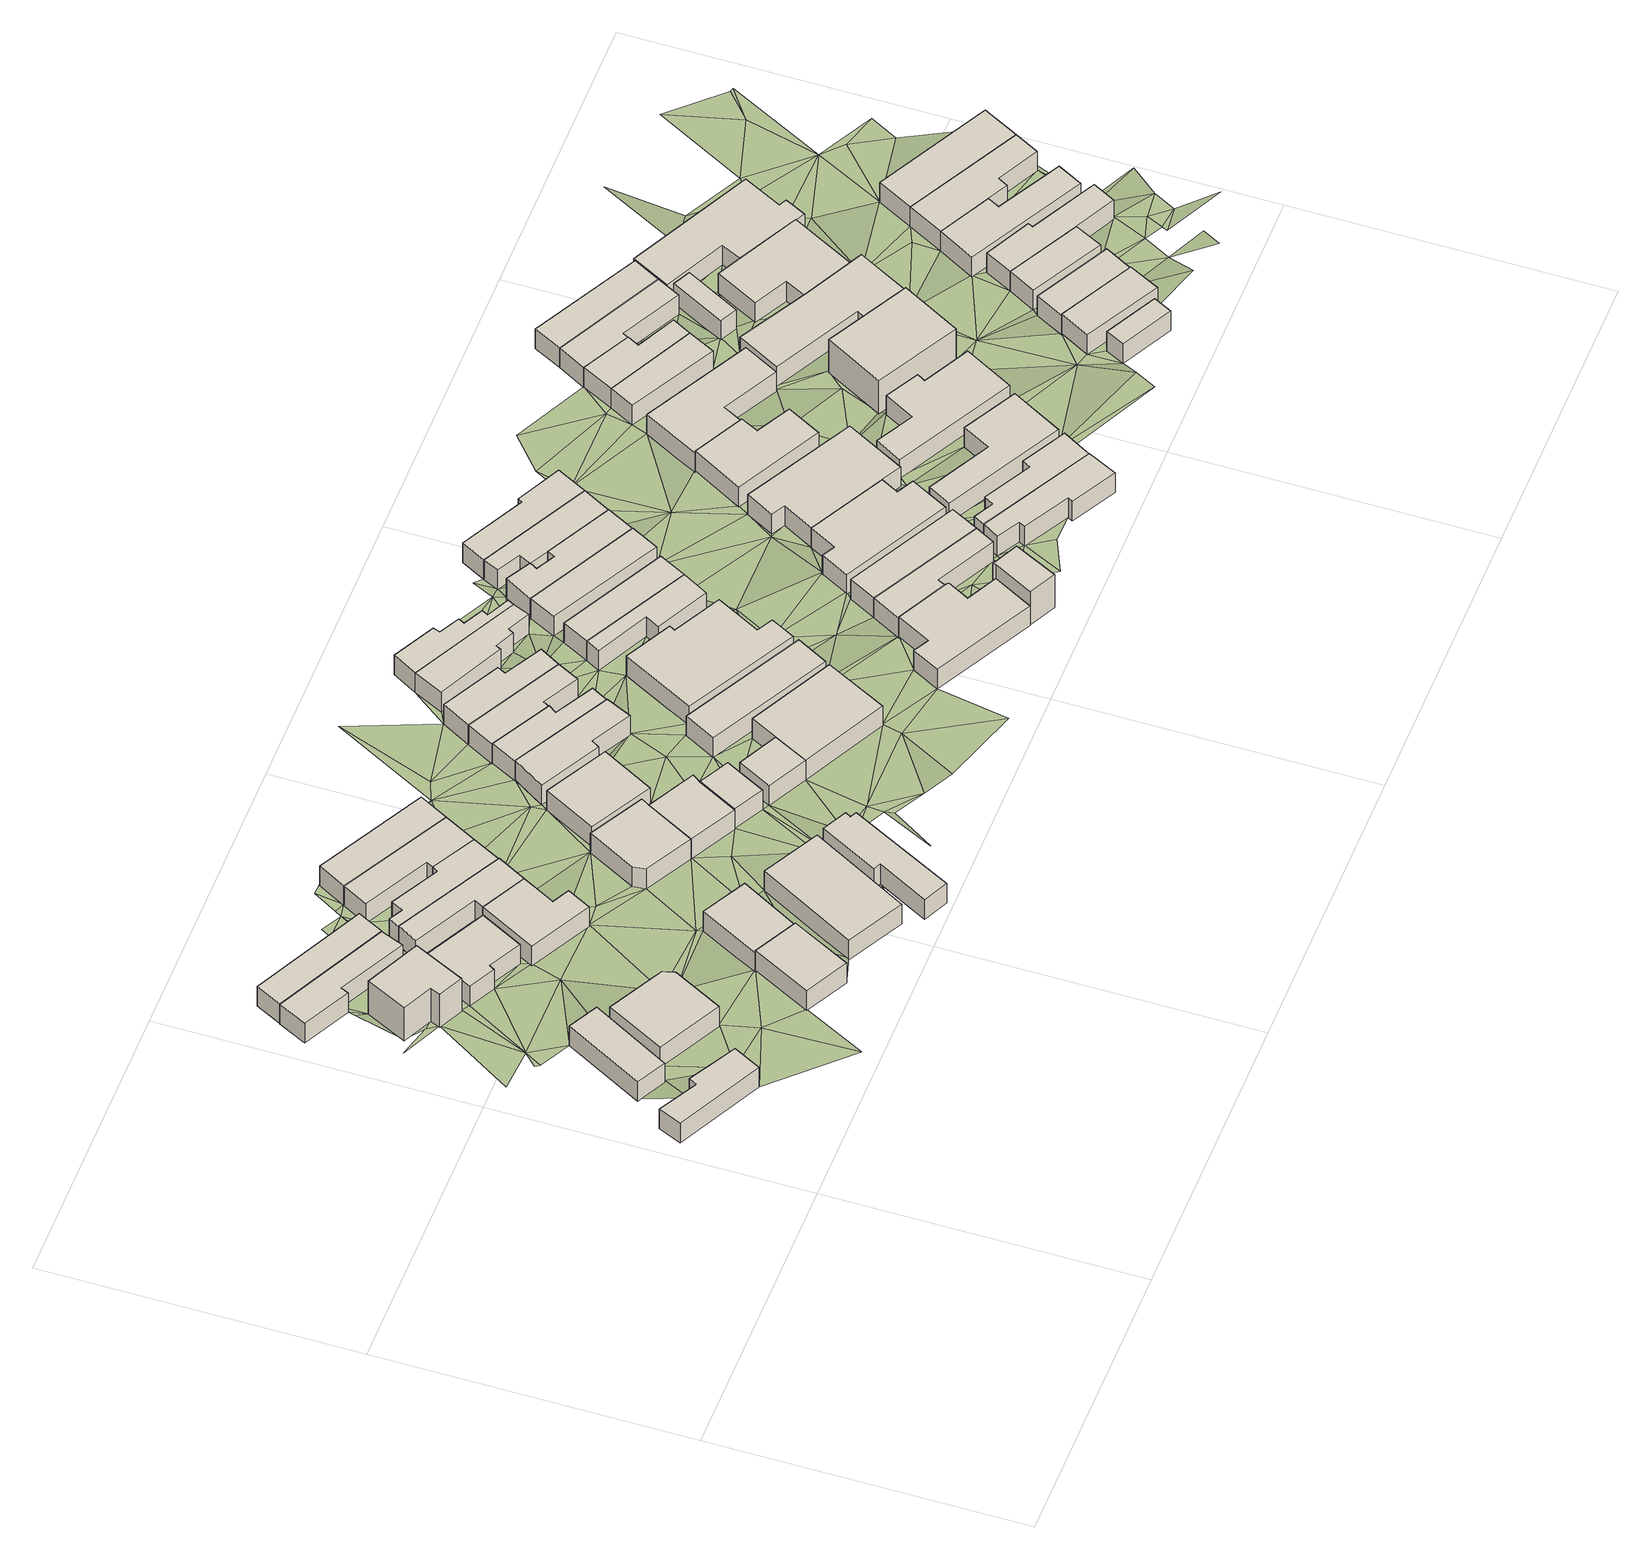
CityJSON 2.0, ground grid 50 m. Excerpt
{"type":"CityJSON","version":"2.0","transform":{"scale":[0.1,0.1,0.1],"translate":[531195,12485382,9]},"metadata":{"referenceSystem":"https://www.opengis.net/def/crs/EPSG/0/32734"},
"CityObjects":{
"building1":{"type":"Building","attributes":{"address":"24 Cecil Road Salt River Cape Town","building":"house","building:levels":1,"building_height":4.1,"plus_code":"4FRW3F97+R3H","ground_height":11.68,"roof_height":15.78},"geometry":[{"type":"Solid","lod":"1","boundaries":[[[[0,1,2,3]],[[1,4,5,2]],[[4,6,7,5]],[[6,8,9,7]],[[8,10,11,9]],[[10,0,3,11]],[[3,2,5,7,9,11]],[[10,8,6,4,1,0]]]]}]},
"building2":{"type":"Building","attributes":{"address":"32 Tennyson Street Salt River Cape Town","building":"house","building:levels":1,"building_height":4.1,"plus_code":"4FRW3F97+V4F","ground_height":10.79,"roof_height":14.89},"geometry":[{"type":"Solid","lod":"1","boundaries":[[[[12,13,14,15]],[[13,16,17,14]],[[16,18,19,17]],[[18,12,15,19]],[[15,14,17,19]],[[18,16,13,12]]]]}]},
"building3":{"type":"Building","attributes":{"address":"34 Tennyson Street Salt River Cape Town","building":"house","building:levels":1,"building_height":4.1,"plus_code":"4FRW3F97+V45","ground_height":11.02,"roof_height":15.12},"geometry":[{"type":"Solid","lod":"1","boundaries":[[[[20,21,22,23]],[[21,24,25,22]],[[24,26,27,25]],[[26,28,29,27]],[[28,20,23,29]],[[23,22,25,27,29]],[[28,26,24,21,20]]]]}]},
"building4":{"type":"Building","attributes":{"address":"15 Tennyson Street Salt River Cape Town","building":"house","building:levels":2,"building_height":6.9,"plus_code":"4FRW3F97+X4M","ground_height":10.12,"roof_height":17.02},"geometry":[{"type":"Solid","lod":"1","boundaries":[[[[30,31,32,33]],[[31,34,35,32]],[[34,36,37,35]],[[36,38,39,37]],[[38,40,41,39]],[[40,30,33,41]],[[33,32,35,37,39,41]],[[40,38,36,34,31,30]]]]}]},
"building5":{"type":"Building","attributes":{"address":"15 Coleridge Road Salt River Cape Town","building":"house","building:levels":1,"building_height":4.1,"plus_code":"4FRW3FC7+24C","ground_height":9.99,"roof_height":14.09},"geometry":[{"type":"Solid","lod":"1","boundaries":[[[[42,43,44,45]],[[43,46,47,44]],[[46,48,49,47]],[[48,50,51,49]],[[50,52,53,51]],[[52,42,45,53]],[[45,44,47,49,51,53]],[[52,50,48,46,43,42]]]]}]},
"building6":{"type":"Building","attributes":{"address":"13 Coleridge Road Salt River Cape Town","building":"house","building:levels":1,"building_height":4.1,"plus_code":"4FRW3FC7+24P","ground_height":10.12,"roof_height":14.22},"geometry":[{"type":"Solid","lod":"1","boundaries":[[[[54,55,56,57]],[[55,58,59,56]],[[58,60,61,59]],[[60,54,57,61]],[[57,56,59,61]],[[60,58,55,54]]]]}]},
"building7":{"type":"Building","attributes":{"address":"17 Tennyson Street Salt River Cape Town","building":"house","building:levels":1,"building_height":4.1,"plus_code":"4FRW3F97+X57","ground_height":10.35,"roof_height":14.45},"geometry":[{"type":"Solid","lod":"1","boundaries":[[[[62,63,64,65]],[[63,66,67,64]],[[66,68,69,67]],[[68,70,71,69]],[[70,72,73,71]],[[72,62,65,73]],[[65,64,67,69,71,73]],[[72,70,68,66,63,62]]]]}]},
"building8":{"type":"Building","attributes":{"address":"35 Cecil Road Salt River Cape Town","building":"house","building:levels":1,"building_height":4.1,"plus_code":"4FRW3F97+R63","ground_height":11.17,"roof_height":15.27},"geometry":[{"type":"Solid","lod":"1","boundaries":[[[[74,75,76,77]],[[75,78,79,76]],[[78,80,81,79]],[[80,74,77,81]],[[77,76,79,81]],[[80,78,75,74]]]]}]},
"building9":{"type":"Building","attributes":{"address":"22 Cecil Road Salt River Cape Town","building":"house","building:levels":1,"building_height":4.1,"plus_code":"4FRW3F97+W6R","ground_height":10.15,"roof_height":14.25},"geometry":[{"type":"Solid","lod":"1","boundaries":[[[[82,83,84,85]],[[83,86,87,84]],[[86,88,89,87]],[[88,90,91,89]],[[90,92,93,91]],[[92,82,85,93]],[[85,84,87,89,91,93]],[[92,90,88,86,83,82]]]]}]},
"building10":{"type":"Building","attributes":{"address":"33 Cecil Road Salt River Cape Town","building":"house","building:levels":1,"building_height":4.1,"plus_code":"4FRW3F97+R6Q","ground_height":10.67,"roof_height":14.77},"geometry":[{"type":"Solid","lod":"1","boundaries":[[[[94,95,96,97]],[[95,98,99,96]],[[98,100,101,99]],[[100,94,97,101]],[[97,96,99,101]],[[100,98,95,94]]]]}]},
"building11":{"type":"Building","attributes":{"address":"20 Cecil Road Salt River Cape Town","building":"house","building:levels":1,"building_height":4.1,"plus_code":"4FRW3F97+X5Q","ground_height":10.15,"roof_height":14.25},"geometry":[{"type":"Solid","lod":"1","boundaries":[[[[102,103,104,105]],[[103,106,107,104]],[[106,108,109,107]],[[108,83,84,109]],[[83,82,85,84]],[[82,102,105,85]],[[105,104,107,109,84,85]],[[82,83,108,106,103,102]]]]}]},
"building12":{"type":"Building","attributes":{"address":"18 Cecil Road Salt River Cape Town","building":"house","building:levels":1,"building_height":4.1,"plus_code":"4FRW3F97+X6V","ground_height":9.98,"roof_height":14.08},"geometry":[{"type":"Solid","lod":"1","boundaries":[[[[110,111,112,113]],[[111,114,115,112]],[[114,116,117,115]],[[116,118,119,117]],[[118,120,121,119]],[[120,122,123,121]],[[122,124,125,123]],[[124,110,113,125]],[[113,112,115,117,119,121,123,125]],[[124,122,120,118,116,114,111,110]]]]}]},
"building13":{"type":"Building","attributes":{"address":"40 Tennyson Street Salt River Cape Town","building":"house","building:levels":1,"building_height":4.1,"plus_code":"4FRW3F97+R74","ground_height":10.67,"roof_height":14.77},"geometry":[{"type":"Solid","lod":"1","boundaries":[[[[126,127,128,129]],[[127,130,131,128]],[[130,132,133,131]],[[132,126,129,133]],[[129,128,131,133]],[[132,130,127,126]]]]}]},
"building14":{"type":"Building","attributes":{"address":"16 Cecil Road Salt River Cape Town","building":"house","building:levels":1,"building_height":4.1,"plus_code":"4FRW3FC7+267","ground_height":9.98,"roof_height":14.08},"geometry":[{"type":"Solid","lod":"1","boundaries":[[[[111,134,135,112]],[[134,136,137,135]],[[136,138,139,137]],[[138,140,141,139]],[[140,114,115,141]],[[114,111,112,115]],[[112,135,137,139,141,115]],[[114,140,138,136,134,111]]]]}]},
"building15":{"type":"Building","attributes":{"address":"42 Tennyson Street Salt River Cape Town","building":"house","building:levels":1,"building_height":4.1,"plus_code":"4FRW3F97+Q8C","ground_height":11.04,"roof_height":15.14},"geometry":[{"type":"Solid","lod":"1","boundaries":[[[[142,143,144,145]],[[143,146,147,144]],[[146,148,149,147]],[[148,150,151,149]],[[150,152,153,151]],[[152,154,155,153]],[[154,156,157,155]],[[156,142,145,157]],[[145,144,147,149,151,153,155,157]],[[156,154,152,150,148,146,143,142]]]]}]},
"building16":{"type":"Building","attributes":{"address":"14 Cecil Road Salt River Cape Town","building":"house","building:levels":1,"building_height":4.1,"plus_code":"4FRW3FC7+26P","ground_height":9.98,"roof_height":14.08},"geometry":[{"type":"Solid","lod":"1","boundaries":[[[[134,158,159,135]],[[158,160,161,159]],[[160,136,137,161]],[[136,134,135,137]],[[135,159,161,137]],[[136,160,158,134]]]]}]},
"building17":{"type":"Building","attributes":{"address":"29 Cecil Road Salt River Cape Town","building":"house","building:levels":1,"building_height":4.1,"plus_code":"4FRW3F97+W74","ground_height":10.43,"roof_height":14.53},"geometry":[{"type":"Solid","lod":"1","boundaries":[[[[162,163,164,165]],[[163,166,167,164]],[[166,168,169,167]],[[168,170,171,169]],[[170,172,173,171]],[[172,162,165,173]],[[165,164,167,169,171,173]],[[172,170,168,166,163,162]]]]}]},
"building18":{"type":"Building","attributes":{"address":"Tennyson Street Salt River Cape Town","building":"house","building:levels":1,"building_height":4.1,"plus_code":"4FRW3F97+V8M","ground_height":10.43,"roof_height":14.53},"geometry":[{"type":"Solid","lod":"1","boundaries":[[[[163,162,165,164]],[[162,174,175,165]],[[174,176,177,175]],[[176,178,179,177]],[[178,163,164,179]],[[164,165,175,177,179]],[[178,176,174,162,163]]]]}]},
"building19":{"type":"Building","attributes":{"address":"27 Cecil Road Salt River Cape Town","building":"house","building:levels":1,"building_height":4.1,"plus_code":"4FRW3F97+W8V","ground_height":10.15,"roof_height":14.25},"geometry":[{"type":"Solid","lod":"1","boundaries":[[[[180,181,182,183]],[[181,184,185,182]],[[184,186,187,185]],[[186,180,183,187]],[[183,182,185,187]],[[186,184,181,180]]]]}]},
"building20":{"type":"Building","attributes":{"address":"Tennyson Street Salt River Cape Town","building":"house","building:levels":1,"building_height":4.1,"plus_code":"4FRW3F97+V8H","ground_height":10.67,"roof_height":14.77},"geometry":[{"type":"Solid","lod":"1","boundaries":[[[[188,189,190,191]],[[189,192,193,190]],[[192,194,195,193]],[[194,188,191,195]],[[191,190,193,195]],[[194,192,189,188]]]]}]},
"building21":{"type":"Building","attributes":{"address":"Tennyson Street Salt River Cape Town","building":"house","building:levels":1,"building_height":4.1,"plus_code":"4FRW3F97+V97","ground_height":10.71,"roof_height":14.81},"geometry":[{"type":"Solid","lod":"1","boundaries":[[[[196,197,198,199]],[[197,200,201,198]],[[200,202,203,201]],[[202,196,199,203]],[[199,198,201,203]],[[202,200,197,196]]]]}]},
"building22":{"type":"Building","attributes":{"address":"25 Cecil Road Salt River Cape Town","building":"house","building:levels":1,"building_height":4.1,"plus_code":"4FRW3F97+X89","ground_height":10.15,"roof_height":14.25},"geometry":[{"type":"Solid","lod":"1","boundaries":[[[[204,205,206,207]],[[205,208,209,206]],[[208,210,211,209]],[[210,212,213,211]],[[212,214,215,213]],[[214,204,207,215]],[[207,206,209,211,213,215]],[[214,212,210,208,205,204]]]]}]},
"building23":{"type":"Building","attributes":{"address":"23 Cecil Road Salt River Cape Town","building":"house","building:levels":1,"building_height":4.1,"plus_code":"4FRW3F97+X9J","ground_height":9.98,"roof_height":14.08},"geometry":[{"type":"Solid","lod":"1","boundaries":[[[[216,217,218,219]],[[217,220,221,218]],[[220,222,223,221]],[[222,224,225,223]],[[224,226,227,225]],[[226,216,219,227]],[[219,218,221,223,225,227]],[[226,224,222,220,217,216]]]]}]},
"building24":{"type":"Building","attributes":{"address":"Fenton Road Salt River Cape Town","building":"house","building:levels":1,"building_height":4.1,"plus_code":"4FRW3F97+RCV","ground_height":10.71,"roof_height":14.81},"geometry":[{"type":"Solid","lod":"1","boundaries":[[[[197,196,199,198]],[[196,228,229,199]],[[228,230,231,229]],[[230,232,233,231]],[[232,197,198,233]],[[198,199,229,231,233]],[[232,230,228,196,197]]]]}]},
"building25":{"type":"Building","attributes":{"address":"21 Cecil Road Salt River Cape Town","building":"house","building:levels":1,"building_height":4.1,"plus_code":"4FRW3F97+X9V","ground_height":9.72,"roof_height":13.82},"geometry":[{"type":"Solid","lod":"1","boundaries":[[[[234,235,236,237]],[[235,238,239,236]],[[238,240,241,239]],[[240,242,243,241]],[[242,244,245,243]],[[244,234,237,245]],[[237,236,239,241,243,245]],[[244,242,240,238,235,234]]]]}]},
"building26":{"type":"Building","attributes":{"address":"19 Cecil Road Salt River Cape Town","building":"house","building:levels":1,"building_height":4.1,"plus_code":"4FRW3FC7+294","ground_height":9.72,"roof_height":13.82},"geometry":[{"type":"Solid","lod":"1","boundaries":[[[[244,242,243,245]],[[242,246,247,243]],[[246,248,249,247]],[[248,250,251,249]],[[250,252,253,251]],[[252,244,245,253]],[[245,243,247,249,251,253]],[[252,250,248,246,242,244]]]]}]},
"building27":{"type":"Building","attributes":{"address":"34 Fenton Road Salt River Cape Town","building":"house","building:levels":1,"building_height":4.1,"plus_code":"4FRW3F97+VCM","ground_height":10.49,"roof_height":14.59},"geometry":[{"type":"Solid","lod":"1","boundaries":[[[[254,255,256,257]],[[255,258,259,256]],[[258,260,261,259]],[[260,254,257,261]],[[257,256,259,261]],[[260,258,255,254]]]]}]},
"building28":{"type":"Building","attributes":{"address":"32 Fenton Road Salt River Cape Town","building":"house","building:levels":1,"building_height":4.1,"plus_code":"4FRW3F97+WC9","ground_height":10.07,"roof_height":14.17},"geometry":[{"type":"Solid","lod":"1","boundaries":[[[[262,263,264,265]],[[263,266,267,264]],[[266,268,269,267]],[[268,270,271,269]],[[270,272,273,271]],[[272,274,275,273]],[[274,276,277,275]],[[276,262,265,277]],[[265,264,267,269,271,273,275,277]],[[276,274,272,270,268,266,263,262]]]]}]},
"building29":{"type":"Building","attributes":{"address":"17 Cecil Road Salt River Cape Town","building":"house","building:levels":1,"building_height":4.1,"plus_code":"4FRW3FC7+2CC","ground_height":9.72,"roof_height":13.82},"geometry":[{"type":"Solid","lod":"1","boundaries":[[[[278,279,280,281]],[[279,282,283,280]],[[282,284,285,283]],[[284,286,287,285]],[[286,288,289,287]],[[288,290,291,289]],[[290,292,293,291]],[[292,278,281,293]],[[281,280,283,285,287,289,291,293]],[[292,290,288,286,284,282,279,278]]]]}]},
"building30":{"type":"Building","attributes":{"address":"15 Cecil Road Salt River Cape Town","building":"house","building:levels":1,"building_height":4.1,"plus_code":"4FRW3FC7+2CR","ground_height":9.72,"roof_height":13.82},"geometry":[{"type":"Solid","lod":"1","boundaries":[[[[278,292,293,281]],[[292,294,295,293]],[[294,296,297,295]],[[296,298,299,297]],[[298,300,301,299]],[[300,302,303,301]],[[302,304,305,303]],[[304,306,307,305]],[[306,308,309,307]],[[308,278,281,309]],[[281,293,295,297,299,301,303,305,307,309]],[[308,306,304,302,300,298,296,294,292,278]]]]}]},
"building31":{"type":"Building","attributes":{"address":"29 Fenton Road Salt River Cape Town","building":"house","building:levels":1,"building_height":4.1,"plus_code":"4FRW3F97+RG2","ground_height":10.74,"roof_height":14.84},"geometry":[{"type":"Solid","lod":"1","boundaries":[[[[310,311,312,313]],[[311,314,315,312]],[[314,316,317,315]],[[316,318,319,317]],[[318,320,321,319]],[[320,322,323,321]],[[322,324,325,323]],[[324,326,327,325]],[[326,310,313,327]],[[313,312,315,317,319,321,323,325,327]],[[326,324,322,320,318,316,314,311,310]]]]}]},
"building32":{"type":"Building","attributes":{"address":"30 Fenton Road Salt River Cape Town","building":"house","building:levels":1,"building_height":4.1,"plus_code":"4FRW3F97+WFV","ground_height":10.07,"roof_height":14.17},"geometry":[{"type":"Solid","lod":"1","boundaries":[[[[328,329,330,331]],[[329,332,333,330]],[[332,334,335,333]],[[334,336,337,335]],[[336,338,339,337]],[[338,328,331,339]],[[331,330,333,335,337,339]],[[338,336,334,332,329,328]]]]}]},
"building33":{"type":"Building","attributes":{"address":"28 Fenton Road Salt River Cape Town","building":"house","building:levels":1,"building_height":4.1,"plus_code":"4FRW3F97+XF7","ground_height":10.07,"roof_height":14.17},"geometry":[{"type":"Solid","lod":"1","boundaries":[[[[328,340,341,331]],[[340,342,343,341]],[[342,329,330,343]],[[329,328,331,330]],[[331,341,343,330]],[[329,342,340,328]]]]}]},
"building34":{"type":"Building","attributes":{"address":"Fenton Road Salt River Cape Town","building":"house","building:levels":2,"building_height":6.9,"plus_code":"4FRW3F97+QHC","ground_height":10.88,"roof_height":17.78},"geometry":[{"type":"Solid","lod":"1","boundaries":[[[[344,345,346,347]],[[345,348,349,346]],[[348,350,351,349]],[[350,352,353,351]],[[352,344,347,353]],[[347,346,349,351,353]],[[352,350,348,345,344]]]]}]},
"building35":{"type":"Building","attributes":{"address":"26 Fenton Road Salt River Cape Town","building":"house","building:levels":1,"building_height":4.1,"plus_code":"4FRW3F97+XFP","ground_height":9.73,"roof_height":13.83},"geometry":[{"type":"Solid","lod":"1","boundaries":[[[[354,355,356,357]],[[355,358,359,356]],[[358,360,361,359]],[[360,354,357,361]],[[357,356,359,361]],[[360,358,355,354]]]]}]},
"building36":{"type":"Building","attributes":{"address":"Fenton Road Salt River Cape Town","building":"house","building:levels":1,"building_height":4.1,"plus_code":"4FRW3F97+RGH","ground_height":10.49,"roof_height":14.59},"geometry":[{"type":"Solid","lod":"1","boundaries":[[[[362,363,364,365]],[[363,366,367,364]],[[366,368,369,367]],[[368,370,371,369]],[[370,372,373,371]],[[372,362,365,373]],[[365,364,367,369,371,373]],[[372,370,368,366,363,362]]]]}]},
"building37":{"type":"Building","attributes":{"address":"24 Fenton Road Salt River Cape Town","building":"house","building:levels":1,"building_height":4.1,"plus_code":"4FRW3FC7+2F5","ground_height":9.68,"roof_height":13.78},"geometry":[{"type":"Solid","lod":"1","boundaries":[[[[374,375,376,377]],[[375,378,379,376]],[[378,380,381,379]],[[380,382,383,381]],[[382,384,385,383]],[[384,386,387,385]],[[386,388,389,387]],[[388,374,377,389]],[[377,376,379,381,383,385,387,389]],[[388,386,384,382,380,378,375,374]]]]}]},
"building38":{"type":"Building","attributes":{"address":"Fenton Road Salt River Cape Town","building":"house","building:levels":1,"building_height":4.1,"plus_code":"4FRW3F97+RHJ","ground_height":10.49,"roof_height":14.59},"geometry":[{"type":"Solid","lod":"1","boundaries":[[[[362,372,373,365]],[[372,390,391,373]],[[390,392,393,391]],[[392,362,365,393]],[[365,373,391,393]],[[392,390,372,362]]]]}]},
"building39":{"type":"Building","attributes":{"address":"22 Fenton Road Salt River Cape Town","building":"house","building:levels":1,"building_height":4.1,"plus_code":"4FRW3FC7+2G6","ground_height":9.61,"roof_height":13.71},"geometry":[{"type":"Solid","lod":"1","boundaries":[[[[394,395,396,397]],[[395,398,399,396]],[[398,400,401,399]],[[400,402,403,401]],[[402,404,405,403]],[[404,406,407,405]],[[406,394,397,407]],[[397,396,399,401,403,405,407]],[[406,404,402,400,398,395,394]]]]}]},
"building40":{"type":"Building","attributes":{"address":"23 Fenton Road Salt River Cape Town","building":"house","building:levels":1,"building_height":4.1,"plus_code":"4FRW3F97+VH7","ground_height":10.11,"roof_height":14.21},"geometry":[{"type":"Solid","lod":"1","boundaries":[[[[408,409,410,411]],[[409,412,413,410]],[[412,414,415,413]],[[414,416,417,415]],[[416,418,419,417]],[[418,420,421,419]],[[420,422,423,421]],[[422,408,411,423]],[[411,410,413,415,417,419,421,423]],[[422,420,418,416,414,412,409,408]]]]}]},
"building41":{"type":"Building","attributes":{"address":"20 Fenton Road Salt River Cape Town","building":"house","building:levels":1,"building_height":4.1,"plus_code":"4FRW3FC7+2GM","ground_height":9.61,"roof_height":13.71},"geometry":[{"type":"Solid","lod":"1","boundaries":[[[[395,424,425,396]],[[424,426,427,425]],[[426,428,429,427]],[[428,430,431,429]],[[430,398,399,431]],[[398,395,396,399]],[[396,425,427,429,431,399]],[[398,430,428,426,424,395]]]]}]},
"building42":{"type":"Building","attributes":{"address":"Goldsmith Road Salt River Cape Town","building":"house","building:levels":1,"building_height":4.1,"plus_code":"4FRW3F97+QJP","ground_height":10.88,"roof_height":14.98},"geometry":[{"type":"Solid","lod":"1","boundaries":[[[[432,433,434,435]],[[433,436,437,434]],[[436,438,439,437]],[[438,440,441,439]],[[440,442,443,441]],[[442,444,445,443]],[[444,446,447,445]],[[446,432,435,447]],[[435,434,437,439,441,443,445,447]],[[446,444,442,440,438,436,433,432]]]]}]},
"building43":{"type":"Building","attributes":{"address":"Goldsmith Road Salt River Cape Town","building":"house","building:levels":1,"building_height":4.1,"plus_code":"4FRW3F97+QJX","ground_height":10.81,"roof_height":14.91},"geometry":[{"type":"Solid","lod":"1","boundaries":[[[[448,449,450,451]],[[449,452,453,450]],[[452,454,455,453]],[[454,456,457,455]],[[456,458,459,457]],[[458,460,461,459]],[[460,462,463,461]],[[462,448,451,463]],[[451,450,453,455,457,459,461,463]],[[462,460,458,456,454,452,449,448]]]]}]},
"building44":{"type":"Building","attributes":{"address":"21 Fenton Road Salt River Cape Town","building":"house","building:levels":1,"building_height":4.1,"plus_code":"4FRW3F97+VJR","ground_height":10.11,"roof_height":14.21},"geometry":[{"type":"Solid","lod":"1","boundaries":[[[[408,422,423,411]],[[422,464,465,423]],[[464,466,467,465]],[[466,468,469,467]],[[468,470,471,469]],[[470,472,473,471]],[[472,408,411,473]],[[411,423,465,467,469,471,473]],[[472,470,468,466,464,422,408]]]]}]},
"building45":{"type":"Building","attributes":{"address":"22 Goldsmith Road Salt River Cape Town","building":"house","building:levels":1,"building_height":4.1,"plus_code":"4FRW3F97+RM3","ground_height":10.5,"roof_height":14.6},"geometry":[{"type":"Solid","lod":"1","boundaries":[[[[474,475,476,477]],[[475,478,479,476]],[[478,480,481,479]],[[480,482,483,481]],[[482,484,485,483]],[[484,474,477,485]],[[477,476,479,481,483,485]],[[484,482,480,478,475,474]]]]}]},
"building46":{"type":"Building","attributes":{"address":"19 Fenton Road Salt River Cape Town","building":"house","building:levels":1,"building_height":4.1,"plus_code":"4FRW3F97+WJJ","ground_height":9.86,"roof_height":13.96},"geometry":[{"type":"Solid","lod":"1","boundaries":[[[[486,487,488,489]],[[487,490,491,488]],[[490,492,493,491]],[[492,494,495,493]],[[494,496,497,495]],[[496,486,489,497]],[[489,488,491,493,495,497]],[[496,494,492,490,487,486]]]]}]},
"building47":{"type":"Building","attributes":{"address":"20 Goldsmith Road Salt River Cape Town","building":"house","building:levels":1,"building_height":4.1,"plus_code":"4FRW3F97+VM4","ground_height":9.99,"roof_height":14.09},"geometry":[{"type":"Solid","lod":"1","boundaries":[[[[498,499,500,501]],[[499,502,503,500]],[[502,504,505,503]],[[504,506,507,505]],[[506,508,509,507]],[[508,510,511,509]],[[510,512,513,511]],[[512,498,501,513]],[[501,500,503,505,507,509,511,513]],[[512,510,508,506,504,502,499,498]]]]}]},
"building48":{"type":"Building","attributes":{"address":"17 Fenton Road Salt River Cape Town","building":"house","building:levels":1,"building_height":4.1,"plus_code":"4FRW3F97+XJP","ground_height":9.4,"roof_height":13.5},"geometry":[{"type":"Solid","lod":"1","boundaries":[[[[514,515,516,517]],[[515,518,519,516]],[[518,520,521,519]],[[520,522,523,521]],[[522,524,525,523]],[[524,514,517,525]],[[517,516,519,521,523,525]],[[524,522,520,518,515,514]]]]}]},
"building49":{"type":"Building","attributes":{"address":"15 Fenton Road Salt River Cape Town","building":"house","building:levels":1,"building_height":4.1,"plus_code":"4FRW3F97+XMR","ground_height":9.4,"roof_height":13.5},"geometry":[{"type":"Solid","lod":"1","boundaries":[[[[526,527,528,529]],[[527,530,531,528]],[[530,532,533,531]],[[532,526,529,533]],[[529,528,531,533]],[[532,530,527,526]]]]}]},
"building50":{"type":"Building","attributes":{"address":"13 Fenton Road Salt River Cape Town","building":"house","building:levels":1,"building_height":4.1,"plus_code":"4FRW3FC7+2M3","ground_height":9.4,"roof_height":13.5},"geometry":[{"type":"Solid","lod":"1","boundaries":[[[[526,532,533,529]],[[532,534,535,533]],[[534,536,537,535]],[[536,538,539,537]],[[538,540,541,539]],[[540,526,529,541]],[[529,533,535,537,539,541]],[[540,538,536,534,532,526]]]]}]},
"building51":{"type":"Building","attributes":{"address":"18 Goldsmith Road Salt River Cape Town","building":"apartments","building:levels":2,"building:flats":"4","building_height":6.9,"plus_code":"4FRW3F97+VPV","ground_height":9.73,"roof_height":16.63},"geometry":[{"type":"Solid","lod":"1","boundaries":[[[[542,543,544,545]],[[543,546,547,544]],[[546,548,549,547]],[[548,542,545,549]],[[545,544,547,549]],[[548,546,543,542]]]]}]},
"building52":{"type":"Building","attributes":{"address":"11 Fenton Road Salt River Cape Town","building":"house","building:levels":1,"building_height":4.1,"plus_code":"4FRW3FC7+2MP","ground_height":9.31,"roof_height":13.41},"geometry":[{"type":"Solid","lod":"1","boundaries":[[[[550,551,552,553]],[[551,554,555,552]],[[554,556,557,555]],[[556,558,559,557]],[[558,560,561,559]],[[560,550,553,561]],[[553,552,555,557,559,561]],[[560,558,556,554,551,550]]]]}]},
"building53":{"type":"Building","attributes":{"address":"Goldsmith Road Salt River Cape Town","building":"house","building:levels":1,"building_height":4.1,"plus_code":"4FRW3F97+QQG","ground_height":10.3,"roof_height":14.4},"geometry":[{"type":"Solid","lod":"1","boundaries":[[[[562,563,564,565]],[[563,566,567,564]],[[566,568,569,567]],[[568,562,565,569]],[[565,564,567,569]],[[568,566,563,562]]]]}]},
"building54":{"type":"Building","attributes":{"address":"Goldsmith Road Salt River Cape Town","building":"house","building:levels":1,"building_height":4.1,"plus_code":"4FRW3F97+WPP","ground_height":9.58,"roof_height":13.68},"geometry":[{"type":"Solid","lod":"1","boundaries":[[[[570,571,572,573]],[[571,574,575,572]],[[574,576,577,575]],[[576,578,579,577]],[[578,580,581,579]],[[580,582,583,581]],[[582,584,585,583]],[[584,570,573,585]],[[573,572,575,577,579,581,583,585]],[[584,582,580,578,576,574,571,570]]]]}]},
"building55":{"type":"Building","attributes":{"address":"9 Fenton Road Salt River Cape Town","building":"house","building:levels":1,"building_height":4.1,"plus_code":"4FRW3FC7+2MX","ground_height":9.31,"roof_height":13.41},"geometry":[{"type":"Solid","lod":"1","boundaries":[[[[550,560,561,553]],[[560,586,587,561]],[[586,588,589,587]],[[588,550,553,589]],[[553,561,587,589]],[[588,586,560,550]]]]}]},
"building56":{"type":"Building","attributes":{"building":"yes","building:levels":1,"building_height":4.1,"plus_code":"4FRW3F97+XPV","ground_height":9.31,"roof_height":13.41},"geometry":[{"type":"Solid","lod":"1","boundaries":[[[[590,591,592,593]],[[591,594,595,592]],[[594,596,597,595]],[[596,590,593,597]],[[593,592,595,597]],[[596,594,591,590]]]]}]},
"building57":{"type":"Building","attributes":{"address":"19 Goldsmith Road Salt River Cape Town","building":"house","building:levels":1,"building_height":4.1,"plus_code":"4FRW3F97+QQX","ground_height":10.3,"roof_height":14.4},"geometry":[{"type":"Solid","lod":"1","boundaries":[[[[598,599,600,601]],[[599,602,603,600]],[[602,604,605,603]],[[604,598,601,605]],[[601,600,603,605]],[[604,602,599,598]]]]}]},
"building58":{"type":"Building","attributes":{"address":"17 Goldsmith Road Salt River Cape Town","building":"house","building:levels":1,"building_height":4.1,"plus_code":"4FRW3F97+RR6","ground_height":9.99,"roof_height":14.09},"geometry":[{"type":"Solid","lod":"1","boundaries":[[[[606,607,608,609]],[[607,610,611,608]],[[610,612,613,611]],[[612,606,609,613]],[[609,608,611,613]],[[612,610,607,606]]]]}]},
"building59":{"type":"Building","attributes":{"address":"Goldsmith Road Salt River Cape Town","building":"house","building:levels":1,"building_height":4.1,"plus_code":"4FRW3F97+XQ7","ground_height":9.18,"roof_height":13.28},"geometry":[{"type":"Solid","lod":"1","boundaries":[[[[614,615,616,617]],[[615,618,619,616]],[[618,620,621,619]],[[620,622,623,621]],[[622,624,625,623]],[[624,626,627,625]],[[626,614,617,627]],[[617,616,619,621,623,625,627]],[[626,624,622,620,618,615,614]]]]}]},
"building60":{"type":"Building","attributes":{"address":"15 Goldsmith Road Salt River Cape Town","building":"house","building:levels":1,"building_height":4.1,"plus_code":"4FRW3F97+RRM","ground_height":9.92,"roof_height":14.02},"geometry":[{"type":"Solid","lod":"1","boundaries":[[[[628,629,630,631]],[[629,632,633,630]],[[632,634,635,633]],[[634,628,631,635]],[[631,630,633,635]],[[634,632,629,628]]]]}]},
"building61":{"type":"Building","attributes":{"address":"Goldsmith Road Salt River Cape Town","building":"house","building:levels":1,"building_height":4.1,"plus_code":"4FRW3F97+XQX","ground_height":8.91,"roof_height":13.01},"geometry":[{"type":"Solid","lod":"1","boundaries":[[[[636,637,638,639]],[[637,640,641,638]],[[640,642,643,641]],[[642,644,645,643]],[[644,646,647,645]],[[646,648,649,647]],[[648,650,651,649]],[[650,652,653,651]],[[652,636,639,653]],[[639,638,641,643,645,647,649,651,653]],[[652,650,648,646,644,642,640,637,636]]]]}]},
"building62":{"type":"Building","attributes":{"address":"11 Goldsmith Road Salt River Cape Town","building":"house","building:levels":1,"building_height":4.1,"plus_code":"4FRW3F97+RRQ","ground_height":9.92,"roof_height":14.02},"geometry":[{"type":"Solid","lod":"1","boundaries":[[[[628,634,635,631]],[[634,654,655,635]],[[654,656,657,655]],[[656,658,659,657]],[[658,660,661,659]],[[660,662,663,661]],[[662,628,631,663]],[[631,635,655,657,659,661,663]],[[662,660,658,656,654,634,628]]]]}]},
"building63":{"type":"Building","attributes":{"address":"9 Goldsmith Road Salt River Cape Town","building":"house","building:levels":1,"building_height":4.1,"plus_code":"4FRW3F97+VV2","ground_height":9.62,"roof_height":13.72},"geometry":[{"type":"Solid","lod":"1","boundaries":[[[[664,665,666,667]],[[665,668,669,666]],[[668,670,671,669]],[[670,672,673,671]],[[672,674,675,673]],[[674,664,667,675]],[[667,666,669,671,673,675]],[[674,672,670,668,665,664]]]]}]},
"building64":{"type":"Building","attributes":{"address":"7 Goldsmith Road Salt River Cape Town","building":"house","building:levels":1,"building_height":4.1,"plus_code":"4FRW3F97+VVM","ground_height":9.62,"roof_height":13.72},"geometry":[{"type":"Solid","lod":"1","boundaries":[[[[676,664,667,677]],[[664,674,675,667]],[[674,678,679,675]],[[678,680,681,679]],[[680,682,683,681]],[[682,684,685,683]],[[684,676,677,685]],[[677,667,675,679,681,683,685]],[[684,682,680,678,674,664,676]]]]}]},
"building65":{"type":"Building","attributes":{"address":"5 Goldsmith Road Salt River Cape Town","building":"house","building:levels":1,"building_height":4.1,"plus_code":"4FRW3F97+WV4","ground_height":9.62,"roof_height":13.72},"geometry":[{"type":"Solid","lod":"1","boundaries":[[[[676,684,685,677]],[[684,686,687,685]],[[686,688,689,687]],[[688,676,677,689]],[[677,685,687,689]],[[688,686,684,676]]]]}]},
"terrain1":{"type":"TINRelief","geometry":[{"type":"CompositeSurface","lod":"1","boundaries":[[[4,690,691]],[[690,4,1]],[[692,690,1]],[[693,694,695]],[[1,0,696]],[[695,697,698]],[[690,692,699]],[[695,694,12]],[[700,696,0]],[[701,692,1]],[[692,702,699]],[[703,704,697]],[[696,701,1]],[[705,703,706]],[[697,695,707]],[[703,697,706]],[[705,31,708]],[[12,709,695]],[[700,710,696]],[[707,695,66]],[[708,31,711]],[[66,695,68]],[[709,12,699]],[[711,31,712]],[[713,699,702]],[[709,68,695]],[[74,701,696]],[[714,712,31]],[[710,74,696]],[[707,66,63]],[[699,713,709]],[[701,74,715]],[[716,707,63]],[[31,716,714]],[[70,68,717]],[[709,718,68]],[[60,719,720]],[[716,63,721]],[[717,68,718]],[[716,721,714]],[[713,715,722]],[[709,713,723]],[[720,724,725]],[[74,100,715]],[[714,721,103]],[[62,721,63]],[[726,714,103]],[[718,709,723]],[[62,717,718]],[[727,728,80]],[[720,719,724]],[[103,729,726]],[[715,100,722]],[[723,713,722]],[[726,729,719]],[[62,718,730]],[[62,731,721]],[[732,719,729]],[[732,729,733]],[[724,719,734]],[[734,735,724]],[[729,736,737]],[[719,732,734]],[[729,737,733]],[[730,731,62]],[[734,732,733]],[[80,728,127]],[[734,733,738]],[[722,100,98]],[[739,734,738]],[[723,722,172]],[[740,741,723]],[[737,140,733]],[[738,742,739]],[[741,82,743]],[[80,127,98]],[[740,723,172]],[[737,744,114]],[[745,742,738]],[[114,140,737]],[[746,722,98]],[[172,170,740]],[[747,748,749]],[[722,746,172]],[[168,741,740]],[[82,741,168]],[[749,750,747]],[[740,170,168]],[[751,98,127]],[[102,82,168]],[[751,746,98]],[[751,127,750]],[[749,752,750]],[[753,745,158]],[[754,755,102]],[[102,168,180]],[[746,751,189]],[[751,750,189]],[[168,166,756]],[[180,168,756]],[[754,134,755]],[[180,754,102]],[[192,750,752]],[[146,143,142]],[[192,189,750]],[[757,753,158]],[[146,202,752]],[[758,756,166]],[[158,134,757]],[[142,759,146]],[[760,761,762]],[[134,754,757]],[[752,202,192]],[[758,166,163]],[[759,142,762]],[[180,205,754]],[[758,163,763]],[[196,146,759]],[[146,196,202]],[[762,761,764]],[[204,754,205]],[[757,754,204]],[[759,762,764]],[[180,765,205]],[[192,202,200]],[[188,194,763]],[[200,194,192]],[[766,757,226]],[[767,758,763]],[[757,204,226]],[[205,765,208]],[[765,758,767]],[[763,194,768]],[[757,766,769]],[[764,770,759]],[[194,200,768]],[[763,768,767]],[[244,766,226]],[[759,771,196]],[[772,770,764]],[[208,765,773]],[[232,768,200]],[[197,232,200]],[[765,767,773]],[[766,244,252]],[[773,210,208]],[[766,252,769]],[[771,759,770]],[[774,767,768]],[[767,774,773]],[[775,770,772]],[[776,773,774]],[[768,232,777]],[[778,779,780]],[[781,782,778]],[[252,279,278]],[[279,252,250]],[[776,274,773]],[[781,778,780]],[[773,274,214]],[[771,770,324]],[[775,324,770]],[[774,254,776]],[[780,214,274]],[[232,783,777]],[[282,279,250]],[[781,780,332]],[[322,771,324]],[[771,322,783]],[[250,248,282]],[[274,332,780]],[[784,781,332]],[[248,785,282]],[[254,786,776]],[[329,784,332]],[[784,329,785]],[[785,286,282]],[[282,286,284]],[[777,783,318]],[[332,274,334]],[[785,329,342]],[[322,318,783]],[[274,787,336]],[[788,254,777]],[[785,290,286]],[[274,336,334]],[[358,785,342]],[[304,302,306]],[[322,320,318]],[[785,358,290]],[[286,290,288]],[[318,788,777]],[[254,788,786]],[[302,300,298]],[[789,786,788]],[[790,791,787]],[[791,336,787]],[[294,298,296]],[[355,290,358]],[[792,302,793]],[[794,795,789]],[[290,355,292]],[[302,298,793]],[[790,796,791]],[[788,318,362]],[[292,355,294]],[[796,795,794]],[[797,358,342]],[[298,294,793]],[[798,789,788]],[[355,799,294]],[[362,392,788]],[[791,796,794]],[[793,294,799]],[[798,788,392]],[[789,800,794]],[[328,791,794]],[[342,340,797]],[[793,799,801]],[[798,800,789]],[[344,352,802]],[[358,797,803]],[[804,805,806]],[[802,807,805]],[[808,793,801]],[[801,799,384]],[[802,352,807]],[[807,806,805]],[[809,808,801]],[[384,810,801]],[[382,380,384]],[[350,807,352]],[[384,380,378]],[[794,811,328]],[[803,340,328]],[[797,340,803]],[[807,812,806]],[[800,811,794]],[[813,798,392]],[[812,807,350]],[[328,811,803]],[[408,800,814]],[[812,350,436]],[[815,350,816]],[[350,815,436]],[[811,800,408]],[[812,436,817]],[[818,815,816]],[[812,817,819]],[[813,820,798]],[[821,803,822]],[[436,815,823]],[[803,811,468]],[[819,817,824]],[[408,472,811]],[[819,824,813]],[[803,468,822]],[[821,822,825]],[[470,811,472]],[[826,827,828]],[[815,818,829]],[[470,468,811]],[[830,827,826]],[[813,824,831]],[[820,813,832]],[[824,833,831]],[[395,825,822]],[[832,813,831]],[[834,820,832]],[[468,835,822]],[[834,836,820]],[[837,395,822]],[[832,831,838]],[[837,424,395]],[[839,840,836]],[[822,835,486]],[[836,834,841]],[[835,468,842]],[[839,836,841]],[[831,843,838]],[[424,837,844]],[[841,845,839]],[[834,846,841]],[[847,845,841]],[[822,524,837]],[[838,848,832]],[[486,524,822]],[[842,468,849]],[[842,850,835]],[[851,845,847]],[[841,475,847]],[[841,846,475]],[[844,837,852]],[[851,849,845]],[[848,838,452]],[[849,850,842]],[[527,837,524]],[[852,837,527]],[[844,852,853]],[[850,849,854]],[[496,855,854]],[[475,856,847]],[[849,851,857]],[[858,857,851]],[[854,859,496]],[[452,860,848]],[[849,857,861]],[[849,862,854]],[[852,527,526]],[[853,852,540]],[[856,475,863]],[[859,854,864]],[[849,861,862]],[[524,865,527]],[[540,852,526]],[[857,866,861]],[[863,848,867]],[[862,864,854]],[[868,848,860]],[[869,865,524]],[[870,862,861]],[[868,867,848]],[[856,863,867]],[[861,866,871]],[[866,872,498]],[[870,864,862]],[[873,864,870]],[[864,873,869]],[[498,856,867]],[[498,871,866]],[[869,873,874]],[[875,865,869]],[[865,875,874]],[[874,875,869]],[[876,873,870]],[[562,867,868]],[[536,877,538]],[[878,865,874]],[[879,865,878]],[[562,599,867]],[[880,498,867]],[[538,877,881]],[[498,880,871]],[[534,877,536]],[[562,568,599]],[[534,879,878]],[[882,876,870]],[[867,599,598]],[[878,874,883]],[[882,870,543]],[[880,867,598]],[[881,877,884]],[[880,543,871]],[[874,885,883]],[[534,884,877]],[[534,878,884]],[[885,874,571]],[[568,886,599]],[[598,612,880]],[[878,590,884]],[[543,887,882]],[[887,543,880]],[[886,568,888]],[[880,612,629]],[[883,885,889]],[[885,571,890]],[[886,888,891]],[[590,892,884]],[[629,628,880]],[[892,560,884]],[[889,596,883]],[[893,887,880]],[[590,596,892]],[[880,628,893]],[[892,894,560]],[[612,895,629]],[[896,586,894]],[[586,560,894]],[[892,596,897]],[[897,596,889]],[[898,886,899]],[[889,900,897]],[[896,894,901]],[[893,664,887]],[[628,662,893]],[[902,629,895]],[[903,887,904]],[[664,904,887]],[[899,905,898]],[[906,903,614]],[[898,905,895]],[[893,662,660]],[[902,895,907]],[[905,907,895]],[[903,908,614]],[[904,676,903]],[[644,901,894]],[[908,903,909]],[[904,664,676]],[[905,910,911]],[[912,634,902]],[[660,913,893]],[[912,902,907]],[[688,903,676]],[[903,688,909]],[[660,658,913]],[[908,909,914]],[[644,915,901]],[[907,916,917]],[[901,915,918]],[[917,912,907]],[[916,919,920]],[[914,644,921]],[[913,658,656]],[[922,923,924]],[[917,916,920]],[[919,925,920]],[[926,912,917]],[[917,920,926]],[[924,927,922]],[[926,656,912]],[[928,915,644]],[[909,929,914]],[[656,930,913]],[[909,688,929]],[[914,929,644]],[[913,930,927]],[[931,922,932]],[[930,656,933]],[[926,933,656]],[[922,927,932]],[[927,930,932]],[[929,928,644]],[[930,934,932]],[[688,935,929]],[[935,688,936]],[[937,936,688]],[[929,938,928]],[[939,928,938]],[[940,929,935]],[[940,935,936]],[[941,938,929]],[[938,942,939]],[[941,942,938]]]}]}
},
"vertices":[
[142,137,35],[165,181,35],[165,181,76],[142,137,76],[89,223,35],[89,223,76],[82,210,35],[82,210,76],[20,244,35],[20,244,76],[4,207,35],[4,207,76],
[136,419,26],[67,292,26],[67,292,67],[136,419,67],[113,268,26],[113,268,67],[183,394,26],[183,394,67],
[275,329,28],[186,376,28],[186,376,70],[275,329,70],[137,283,28],[137,283,70],[238,230,28],[238,230,70],[280,310,28],[280,310,70],
[192,667,19],[105,709,19],[105,709,88],[192,667,88],[73,644,19],[73,644,88],[121,621,19],[121,621,88],[114,605,19],[114,605,88],[153,586,19],[153,586,88],
[47,821,18],[24,776,18],[24,776,59],[47,821,59],[99,737,18],[99,737,59],[105,749,18],[105,749,59],[211,694,18],[211,694,59],[226,731,18],[226,731,59],
[47,821,19],[226,731,19],[226,731,60],[47,821,60],[247,772,19],[247,772,60],[68,862,19],[68,862,60],
[299,605,22],[204,655,22],[204,655,63],[299,605,63],[164,578,22],[164,578,63],[206,556,22],[206,556,63],[211,564,22],[211,564,63],[263,537,22],[263,537,63],
[355,217,30],[306,123,30],[306,123,71],[355,217,71],[375,87,30],[375,87,71],[424,181,30],[424,181,71],
[386,574,20],[315,611,20],[315,611,61],[386,574,61],[267,521,20],[267,521,61],[365,469,20],[365,469,61],[385,507,20],[385,507,61],[358,521,20],[358,521,61],
[355,217,25],[424,181,25],[424,181,66],[355,217,66],[476,275,25],[476,275,66],[406,313,25],[406,313,66],
[411,620,20],[242,711,20],[242,711,61],[411,620,61],[223,679,20],[223,679,61],[323,626,20],[323,626,61],
[411,620,18],[435,666,18],[435,666,59],[411,620,59],[366,704,18],[366,704,59],[360,695,18],[360,695,59],[284,736,18],[284,736,59],[274,717,18],[274,717,59],[252,729,18],[252,729,59],[242,711,18],[242,711,59],
[597,209,25],[507,257,25],[507,257,66],[597,209,66],[421,100,25],[421,100,66],[511,52,25],[511,52,66],
[462,717,18],[462,717,59],[290,810,18],[290,810,59],[268,770,18],[268,770,59],[371,714,18],[371,714,59],
[652,170,29],[642,175,29],[642,175,70],[652,170,70],[647,184,29],[647,184,70],[608,204,29],[608,204,70],[559,110,29],[559,110,70],[570,105,29],[570,105,70],[526,23,29],[526,23,70],[566,4,29],[566,4,70],
[487,763,18],[487,763,59],[315,855,18],[315,855,59],
[532,375,23],[574,453,23],[574,453,64],[532,375,64],[582,466,23],[582,466,64],[496,513,23],[496,513,64],[455,436,23],[455,436,64],[457,416,23],[457,416,64],
[605,335,23],[605,335,64],[639,399,23],[639,399,64],[649,413,23],[649,413,64],
[555,599,20],[510,516,20],[510,516,61],[555,599,61],[608,463,20],[608,463,61],[653,546,20],[653,546,61],
[639,399,25],[605,335,25],[605,335,66],[639,399,66],[652,310,25],[652,310,66],[686,374,25],[686,374,66],
[726,271,25],[754,326,25],[754,326,66],[726,271,66],[691,358,25],[691,358,66],[663,304,25],[663,304,66],
[595,660,20],[562,609,20],[562,609,61],[595,660,61],[658,557,20],[658,557,61],[666,570,20],[666,570,61],[729,535,20],[729,535,61],[748,576,20],[748,576,61],
[595,660,18],[748,576,18],[748,576,59],[595,660,59],[763,603,18],[763,603,59],[702,637,18],[702,637,59],[711,650,18],[711,650,59],[616,702,18],[616,702,59],
[860,203,25],[860,203,66],[910,300,25],[910,300,66],[776,369,25],[776,369,66],
[616,702,16],[711,650,16],[711,650,57],[616,702,57],[717,660,16],[717,660,57],[774,629,16],[774,629,57],[792,664,16],[792,664,57],[640,746,16],[640,746,57],
[811,697,16],[811,697,57],[751,730,16],[751,730,57],[758,743,16],[758,743,57],[666,792,16],[666,792,57],
[942,357,23],[752,459,23],[752,459,64],[942,357,64],[725,409,23],[725,409,64],[915,307,23],[915,307,64],
[949,368,19],[969,406,19],[969,406,60],[949,368,60],[944,420,19],[944,420,60],[981,490,19],[981,490,60],[905,530,19],[905,530,60],[910,539,19],[910,539,60],[836,578,19],[836,578,60],[774,462,19],[774,462,60],
[709,850,16],[686,803,16],[686,803,57],[709,850,57],[792,751,16],[792,751,57],[796,759,16],[796,759,57],[827,744,16],[827,744,57],[832,753,16],[832,753,57],[868,735,16],[868,735,57],[879,762,16],[879,762,57],
[884,772,16],[884,772,57],[848,790,16],[848,790,57],[853,800,16],[853,800,57],[822,816,16],[822,816,57],[827,826,16],[827,826,57],[795,843,16],[795,843,57],[799,854,16],[799,854,57],[732,889,16],[732,889,57],
[1142,132,26],[1093,157,26],[1093,157,67],[1142,132,67],[1112,192,26],[1112,192,67],[1108,195,26],[1108,195,67],[1027,237,26],[1027,237,67],[998,183,26],[998,183,67],[974,196,26],[974,196,67],[950,153,26],[950,153,67],[1108,69,26],[1108,69,67],
[1010,552,19],[844,640,19],[844,640,60],[1010,552,60],[832,618,19],[832,618,60],[915,576,19],[915,576,60],[903,554,19],[903,554,60],[987,511,19],[987,511,60],
[1032,595,19],[1032,595,60],[866,682,19],[866,682,60],
[1142,132,27],[1108,69,27],[1108,69,96],[1142,132,96],[1151,47,27],[1151,47,96],[1185,116,27],[1185,116,96],[1142,137,27],[1142,137,96],
[1072,651,16],[897,743,16],[897,743,57],[1072,651,57],[876,701,16],[876,701,57],[1049,607,16],[1049,607,57],
[1052,283,23],[1027,237,23],[1027,237,64],[1052,283,64],[1108,195,23],[1108,195,64],[1115,209,23],[1115,209,64],[1209,159,23],[1209,159,64],[1226,190,23],[1226,190,64],
[1072,651,15],[1095,695,15],[1095,695,56],[1072,651,56],[991,750,15],[991,750,56],[985,738,15],[985,738,56],[955,754,15],[955,754,56],[962,766,15],[962,766,56],[923,788,15],[923,788,56],[897,743,15],[897,743,56],
[1249,234,23],[1249,234,64],[1075,326,23],[1075,326,64],
[1095,695,14],[1119,739,14],[1119,739,55],[1095,695,55],[947,830,14],[947,830,55],[935,805,14],[935,805,55],[972,785,14],[972,785,55],[962,766,14],[962,766,55],[991,750,14],[991,750,55],
[1153,412,19],[1129,369,19],[1129,369,60],[1153,412,60],[1109,380,19],[1109,380,60],[1085,335,19],[1085,335,60],[1253,246,19],[1253,246,60],[1285,306,19],[1285,306,60],[1258,320,19],[1258,320,60],[1273,348,19],[1273,348,60],
[1144,787,14],[1144,787,55],[1073,823,14],[1073,823,55],[1069,816,14],[1069,816,55],[968,869,14],[968,869,55],
[1410,86,27],[1233,182,27],[1233,182,68],[1410,86,68],[1217,156,27],[1217,156,68],[1253,136,27],[1253,136,68],[1248,126,27],[1248,126,68],[1320,86,27],[1320,86,68],[1315,78,27],[1315,78,68],[1387,39,27],[1387,39,68],
[1233,182,26],[1410,86,26],[1410,86,67],[1233,182,67],[1436,132,26],[1436,132,67],[1366,170,26],[1366,170,67],[1359,157,26],[1359,157,67],[1284,198,26],[1284,198,67],[1275,183,26],[1275,183,67],[1243,200,26],[1243,200,67],
[1304,331,19],[1304,331,60],[1355,425,19],[1355,425,60],[1183,518,19],[1183,518,60],[1159,473,19],[1159,473,60],[1180,461,19],[1180,461,60],
[1487,224,23],[1402,270,23],[1402,270,64],[1487,224,64],[1378,226,23],[1378,226,64],[1278,279,23],[1278,279,64],[1258,242,23],[1258,242,64],[1442,143,23],[1442,143,64],
[1239,616,17],[1194,535,17],[1194,535,58],[1239,616,58],[1330,463,17],[1330,463,58],[1359,517,17],[1359,517,58],[1305,546,17],[1305,546,58],[1319,574,17],[1319,574,58],
[1546,315,18],[1472,354,18],[1472,354,59],[1546,315,59],[1480,367,18],[1480,367,59],[1427,396,18],[1427,396,59],[1401,348,18],[1401,348,59],[1342,380,18],[1342,380,59],[1318,337,18],[1318,337,59],[1503,237,18],[1503,237,59],
[1239,616,12],[1319,574,12],[1319,574,53],[1239,616,53],[1336,606,12],[1336,606,53],[1424,559,12],[1424,559,53],[1454,615,12],[1454,615,53],[1287,705,12],[1287,705,53],
[1317,769,12],[1296,730,12],[1296,730,53],[1317,769,53],[1432,656,12],[1432,656,53],[1454,699,12],[1454,699,53],
[1470,729,12],[1470,729,53],[1408,760,12],[1408,760,53],[1418,779,12],[1418,779,53],[1342,819,12],[1342,819,53],
[1558,337,16],[1609,430,16],[1609,430,85],[1558,337,85],[1479,500,16],[1479,500,85],[1428,407,16],[1428,407,85],
[1367,863,11],[1342,819,11],[1342,819,52],[1367,863,52],[1418,779,11],[1418,779,52],[1423,788,11],[1423,788,52],[1518,738,11],[1518,738,52],[1537,775,11],[1537,775,52],
[1628,111,21],[1710,69,21],[1710,69,62],[1628,111,62],[1725,98,21],[1725,98,62],[1643,141,21],[1643,141,62],
[1656,528,14],[1576,569,14],[1576,569,55],[1656,528,55],[1468,629,14],[1468,629,55],[1431,561,14],[1431,561,55],[1569,488,14],[1569,488,55],[1558,469,14],[1558,469,55],[1627,432,14],[1627,432,55],[1674,519,14],[1674,519,55],
[1560,818,11],[1560,818,52],[1390,908,11],[1390,908,52],
[1536,752,11],[1491,666,11],[1491,666,52],[1536,752,52],[1518,652,11],[1518,652,52],[1564,738,11],[1564,738,52],
[1654,212,21],[1628,165,21],[1628,165,62],[1654,212,62],[1746,101,21],[1746,101,62],[1771,150,21],[1771,150,62],
[1654,212,18],[1771,150,18],[1771,150,59],[1654,212,59],[1795,194,18],[1795,194,59],[1677,257,18],[1677,257,59],
[1710,630,10],[1615,679,10],[1615,679,51],[1710,630,51],[1576,699,10],[1576,699,51],[1540,631,10],[1540,631,51],[1593,603,10],[1593,603,51],[1576,569,10],[1576,569,51],[1656,528,10],[1656,528,51],
[1710,309,17],[1686,266,17],[1686,266,58],[1710,309,58],[1800,205,17],[1800,205,58],[1822,249,17],[1822,249,58],
[1710,630,7],[1726,622,7],[1726,622,48],[1710,630,48],[1743,656,7],[1743,656,48],[1731,662,7],[1731,662,48],[1762,723,7],[1762,723,48],[1566,822,7],[1566,822,48],[1534,761,7],[1534,761,48],[1631,712,7],[1631,712,48],[1615,679,7],[1615,679,48],
[1887,216,17],[1887,216,58],[1906,252,17],[1906,252,58],[1801,307,17],[1801,307,58],[1805,315,17],[1805,315,58],[1732,352,17],[1732,352,58],
[1752,428,14],[1720,370,14],[1720,370,55],[1752,428,55],[1904,271,14],[1904,271,55],[1925,311,14],[1925,311,55],[1824,366,14],[1824,366,55],[1834,385,14],[1834,385,55],
[1782,484,14],[1782,484,55],[1866,368,14],[1866,368,55],[1875,384,14],[1875,384,55],[1941,349,14],[1941,349,55],[1962,388,14],[1962,388,55],
[1992,445,14],[1992,445,55],[1812,540,14],[1812,540,55],
[113,268,31],[67,292,31],[137,283,31],[82,452,26],[86,445,26],[102,472,26],[252,172,32],[114,605,22],[32,477,26],[183,394,29],[252,22,36],[238,230,32],[186,376,29],[102,622,22],[49,636,22],[73,644,22],[121,621,22],[153,586,22],[96,725,19],[252,472,24],[306,123,32],[99,737,19],[105,749,19],[275,329,29],[211,694,22],[280,310,29],[192,667,22],[263,537,24],[267,521,24],[247,772,20],[155,833,19],[223,679,22],[402,322,25],[365,469,23],[226,807,20],[163,843,19],[226,731,20],[375,87,36],[421,100,30],[252,729,20],[315,611,22],[323,626,22],[252,772,20],[268,770,20],[267,806,20],[235,824,20],[274,717,20],[284,736,20],[290,810,20],[274,817,20],[402,472,23],[385,507,23],[297,856,20],[358,521,23],[360,695,20],[315,855,20],[532,375,25],[511,52,36],[570,105,30],[559,110,30],[597,209,30],[553,322,25],[608,204,30],[418,815,18],[553,622,20],[435,666,20],[510,516,23],[520,760,18],[608,463,23],[703,172,29],[657,60,34],[704,130,29],[701,145,29],[649,413,24],[753,103,29],[653,546,24],[553,772,18],[703,472,24],[725,409,24],[611,930,18],[853,172,27],[860,203,27],[800,78,31],[729,535,24],[752,459,24],[926,37,31],[774,462,24],[915,307,26],[711,650,20],[702,637,20],[763,603,20],[774,629,20],[717,660,20],[910,300,26],[792,664,19],[811,697,19],[949,368,23],[910,539,23],[1003,322,23],[969,406,22],[905,530,23],[987,511,22],[805,865,16],[918,807,16],[1003,472,22],[944,420,22],[981,490,22],[1003,622,19],[1085,335,24],[923,788,16],[1109,380,24],[935,805,15],[1093,157,27],[1049,607,19],[1108,195,27],[1112,192,27],[1115,209,27],[1153,172,27],[935,842,15],[947,830,15],[972,785,15],[1153,472,19],[1209,159,27],[1249,234,28],[1129,369,24],[1248,126,28],[1218,62,28],[1233,182,28],[1274,87,28],[1226,190,27],[1253,246,28],[1072,651,19],[1153,622,16],[1253,136,28],[1243,200,28],[1095,695,16],[1073,823,15],[1043,848,15],[1069,816,15],[1320,86,28],[1077,830,15],[1284,198,28],[1258,242,28],[1275,183,28],[1278,279,24],[1194,535,19],[1285,306,24],[1153,772,14],[1366,170,28],[1273,348,24],[1258,320,24],[1304,322,24],[1304,472,20],[1359,157,28],[1166,828,14],[1304,331,24],[1378,226,28],[1318,337,24],[1442,143,26],[1355,425,20],[1330,463,20],[1342,380,24],[1304,772,12],[1222,877,14],[1359,517,20],[1305,546,20],[1503,237,26],[1427,396,23],[1401,348,23],[1336,606,17],[1596,53,26],[1428,407,19],[1454,472,19],[1487,224,26],[1424,559,16],[1432,656,16],[1480,367,23],[1604,172,21],[1614,87,26],[1454,615,16],[1479,500,19],[1558,337,18],[1472,354,23],[1431,561,16],[1468,629,16],[1454,622,16],[1569,488,16],[1454,772,12],[1491,666,16],[1454,699,16],[1604,322,18],[1423,788,12],[1558,469,16],[1518,652,16],[1518,738,12],[1540,631,14],[1746,101,22],[1627,432,16],[1725,98,26],[1576,699,11],[1593,603,14],[1710,69,26],[1534,761,11],[1720,370,17],[1566,822,11],[1795,194,22],[1514,850,12],[1631,712,11],[1771,150,22],[1824,75,26],[1615,679,14],[1644,785,11],[1800,205,22],[1674,519,16],[1754,472,14],[1840,117,22],[1656,528,16],[1863,160,22],[1726,622,10],[1754,622,10],[1885,57,26],[1900,86,26],[1887,216,22],[1904,271,17],[1743,656,10],[1702,792,7],[1892,145,22],[1904,172,22],[1717,919,7],[1888,136,22],[1930,140,22],[1731,662,10],[1866,368,17],[1834,385,17],[1824,366,17],[1979,88,26],[1949,176,22],[1925,311,17],[1795,743,7],[1872,652,10],[1912,259,17],[1875,384,17],[1941,349,17],[1985,220,22],[1962,388,17],[1904,622,10],[1938,560,10],[1992,445,16],[1904,772,7],[1874,890,7],[1962,604,10],[1954,809,7],[1948,811,7]
]}
